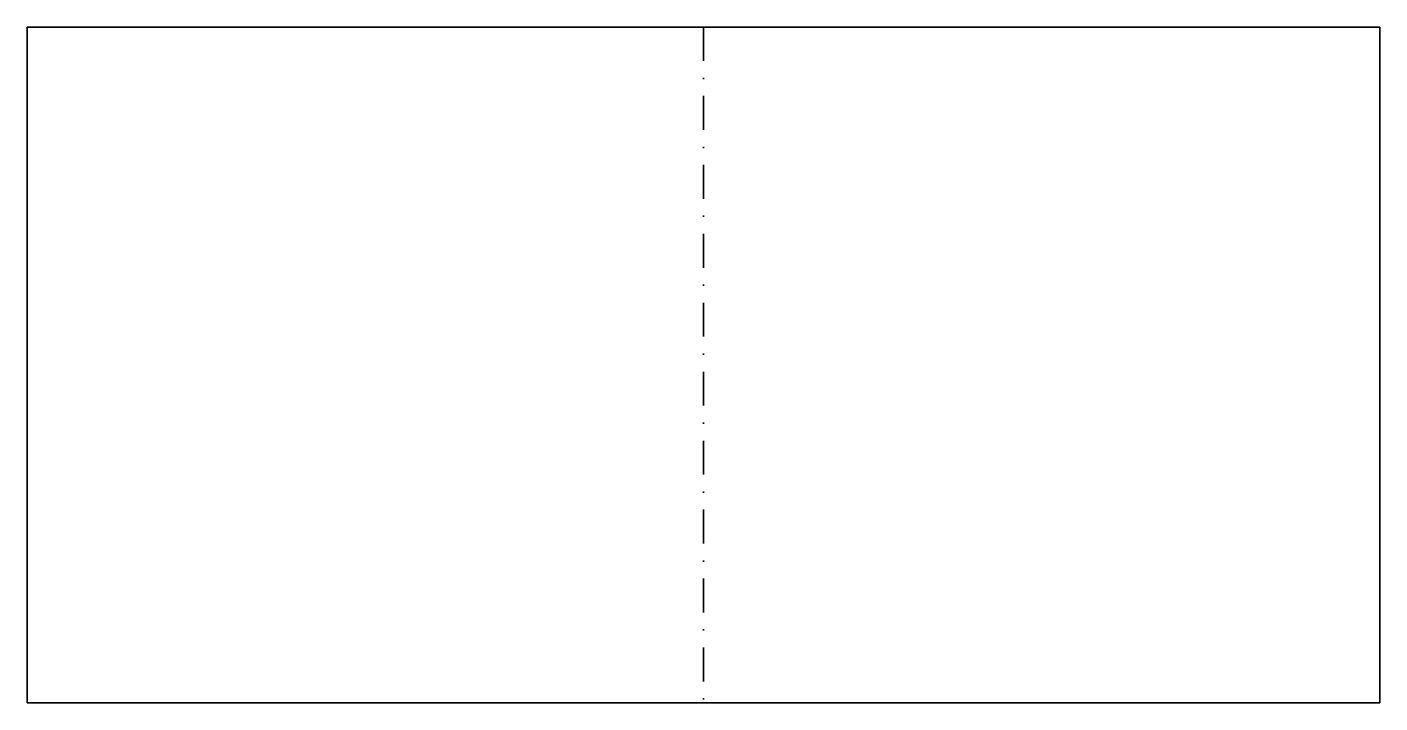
# Model space of a CAD drawing. Header units: millimetres. Extents: x -100 to 0, y 0 to 50.
import ezdxf

# ---------------------------------------------------------------- set-up
doc = ezdxf.new("R2010")
doc.units = ezdxf.units.MM
doc.header["$LTSCALE"] = 5
doc.linetypes.add('AUSGEZOGEN', pattern=[0])
doc.linetypes.add('DASHDOT', pattern=[1, 0.5, -0.25, 0, -0.25])
doc.layers.add('2', color=7, linetype='Continuous')

msp = doc.modelspace()

# ---------------------------------------------------------------- linework, layer by layer
at = {"layer": '2', "color": 7, "linetype": 'AUSGEZOGEN', "lineweight": 35}
for p, q in [((-100, 50), (0, 50)), ((-100, 0), (-100, 50)), ((0, 50), (0, 0)), ((0, 0), (-100, 0))]:
    msp.add_line(p, q, dxfattribs=at)
at = {"layer": '2', "color": 7, "linetype": 'DASHDOT', "lineweight": 35}
msp.add_line((-50, 50), (-50, 0), dxfattribs=at)

doc.saveas('drawing.dxf')
